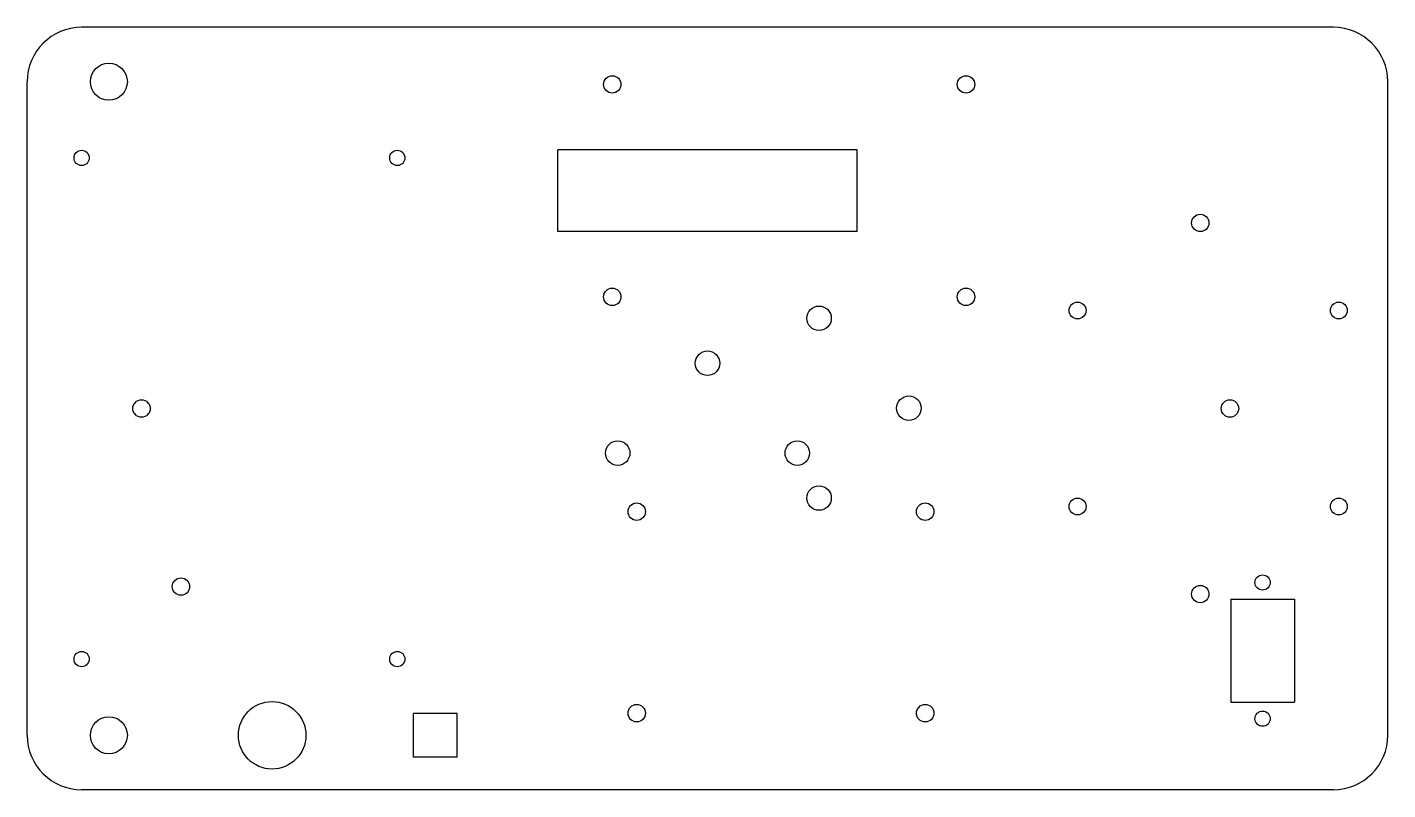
# Model space of a CAD drawing. Header units: millimetres. Extents: x -125 to 125, y -70 to 70.
import ezdxf

# ---------------------------------------------------------------- set-up
doc = ezdxf.new("R2010")
doc.units = ezdxf.units.MM

msp = doc.modelspace()

# ---------------------------------------------------------------- linework, layer by layer
at = {"color": 7, "linetype": 'Continuous', "lineweight": 25}
for p, q in [((115, 70), (-115, 70)), ((-125, -60), (-125, 60)), ((125, -60), (125, 60)), ((27.5, 47.5), (-27.5, 47.5)), ((-27.5, 32.5), (-27.5, 47.5)), ((27.5, 32.5), (27.5, 47.5)), ((27.5, 32.5), (-27.5, 32.5)), ((96.15, -35), (96.15, -53.9)), ((96.15, -35), (107.85, -35)), ((107.85, -35), (107.85, -53.9)), ((96.15, -53.9), (107.85, -53.9)), ((-46, -56), (-54, -56)), ((-54, -64), (-54, -56)), ((-46, -64), (-46, -56)), ((-46, -64), (-54, -64)), ((115, -70), (-115, -70))]:
    msp.add_line(p, q, dxfattribs=at)
for centre, radius in [((-110, 60), 3.4), ((-17.5, 59.5), 1.6), ((47.5, 59.5), 1.6), ((-115, 46), 1.4), ((-57, 46), 1.4), ((90.54, 34.07), 1.6), ((-17.5, 20.5), 1.6), ((47.5, 20.5), 1.6), ((20.5, 16.56), 2.25), ((68, 18), 1.55), ((116, 18), 1.55), ((0, 8.31), 2.25), ((-104, 0), 1.6), ((37, 0.06), 2.25), ((96, 0), 1.6), ((-16.5, -8.19), 2.25), ((16.5, -8.19), 2.25), ((20.5, -16.44), 2.25), ((-13, -18.94), 1.6), ((40, -18.94), 1.6), ((68, -18), 1.55), ((116, -18), 1.55), ((-96.75, -32.7), 1.6), ((90.54, -34.07), 1.6), ((102, -31.95), 1.4), ((-115, -46), 1.4), ((-57, -46), 1.4), ((-80, -60), 6.2), ((-13, -55.94), 1.6), ((40, -55.94), 1.6), ((-110, -60), 3.4), ((102, -56.95), 1.4)]:
    msp.add_circle(centre, radius, dxfattribs=at)
for centre, start, end in [((115, 60), 0, 90), ((-115, 60), 90, 180), ((-115, -60), 180, 270), ((115, -60), 270, 0)]:
    msp.add_arc(centre, 10, start, end, dxfattribs=at)

doc.saveas('drawing.dxf')
